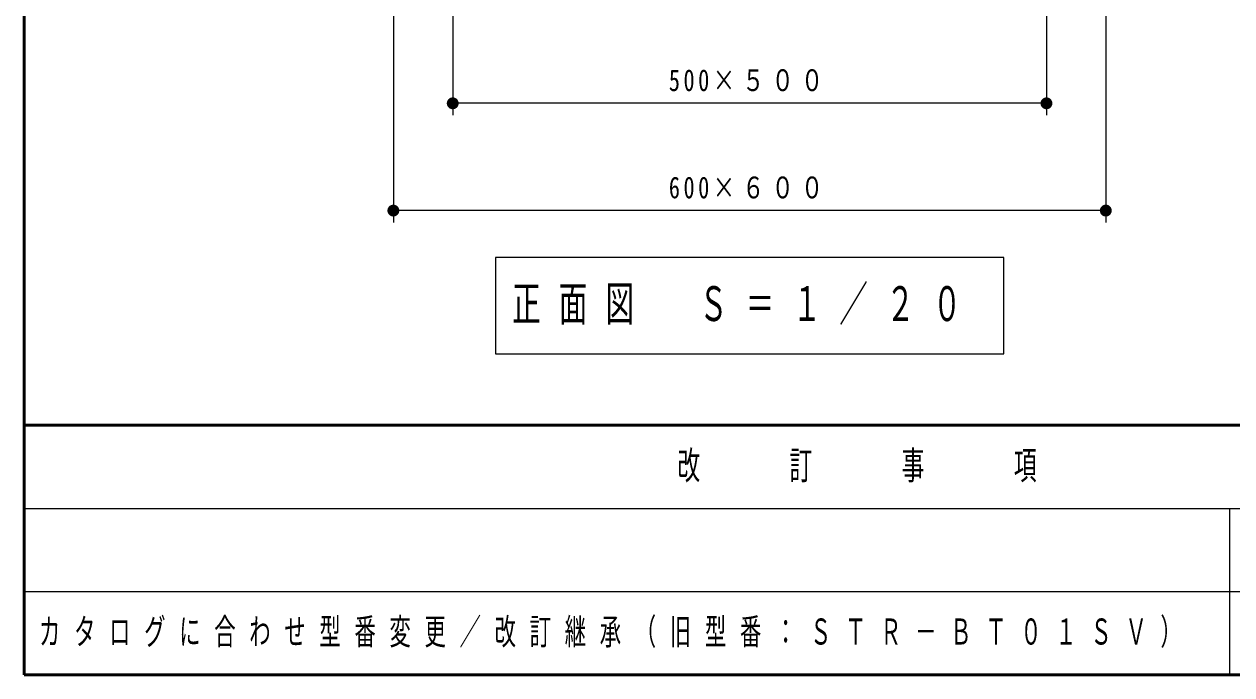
# Model space of a CAD drawing. Units: millimetres on the paper, with parts at other scales. Extents: x -385 to 0, y 0 to 267.
# Drawn here: x -385 to -283.3, y 0 to 54.8 of the extents above; entities that cross this region are included whole.
import ezdxf

# ---------------------------------------------------------------- set-up
doc = ezdxf.new("R2010")
doc.units = ezdxf.units.MM
doc.layers.add('LY_1', color=7, linetype='Continuous', lineweight=13)
doc.styles.add('ＭＳ ゴシック', font='')
doc.styles.get('ＭＳ ゴシック').set_extended_font_data('MS Gothic')

# ---------------------------------------------------------------- blocks, each defined once
blk = doc.blocks.new('filled_dot')
at = {"color": 0, "linetype": 'Continuous', "lineweight": -2, "const_width": 1.25}
blk.add_lwpolyline([(-0.625, 0, 1), (0.625, 0, 1)], format="xyb", close=True, dxfattribs=at)

msp = doc.modelspace()

# ---------------------------------------------------------------- linework, layer by layer
at = {"layer": 'LY_1', "lineweight": 50}
for p, q in [((-385, 267), (-385, 0)), ((-385, 21), (0, 21)), ((-385, 0), (0, 0))]:
    msp.add_line(p, q, dxfattribs=at)
at = {"layer": 'LY_1'}
for p, q in [((-348.907, 75.007), (-348.907, 47.1)), ((-298.907, 75.007), (-298.907, 47.1)), ((-353.907, 65.007), (-353.907, 38.072)), ((-293.907, 65.007), (-293.907, 38.072)), ((-298.907, 48.1), (-348.907, 48.1)), ((-293.907, 39.072), (-353.907, 39.072)), ((-345.307, 35.138), (-345.307, 27.005)), ((-302.507, 35.138), (-345.307, 35.138)), ((-302.507, 27.005), (-302.507, 35.138)), ((-345.307, 27.005), (-302.507, 27.005)), ((-385, 14), (-243.5, 14)), ((-283.5, 14), (-283.5, 0)), ((-385, 7), (-243.5, 7))]:
    msp.add_line(p, q, dxfattribs=at)

# ---------------------------------------------------------------- block references
at = {"layer": 'LY_1', "xscale": 0.4, "yscale": 0.4}
for p in [(-348.907, 48.1), (-353.907, 39.072)]:
    msp.add_blockref('filled_dot', p, dxfattribs=at)
at = {"layer": 'LY_1', "xscale": 0.4, "yscale": 0.4, "rotation": 180}
for p in [(-298.907, 48.1), (-293.907, 39.072)]:
    msp.add_blockref('filled_dot', p, dxfattribs=at)

# ---------------------------------------------------------------- texts
at = {"layer": 'LY_1', "style": 'ＭＳ ゴシック'}
for s, insert, char_height, attachment_point in [('\\T1.32;\\W0.75;500×５００', (-323.907, 49.1), 1.833, 8), ('\\T1.32;\\W0.75;600×６００', (-323.907, 40.072), 1.833, 8), ('\\T1.64;\\W0.6;正面図\u3000Ｓ＝１／２０', (-343.907, 31.072), 2.933, 4), ('\\T1.64;\\W0.6;カタログに合わせ型番変更／改訂継承（旧型番：ＳＴＲ－ＢＴ０１ＳＶ）', (-383.75, 3.5), 2.199, 4)]:
    msp.add_mtext(s, dxfattribs=dict(at, insert=insert, char_height=char_height, attachment_point=attachment_point))
at = {"layer": 'LY_1', "color": 4, "insert": (-314.25, 17.5), "char_height": 2.346, "attachment_point": 5, "style": 'ＭＳ ゴシック'}
msp.add_mtext('\\T1.64;\\W0.6;改\u3000\u3000訂\u3000\u3000事\u3000\u3000項', dxfattribs=at)

doc.saveas('drawing.dxf')
